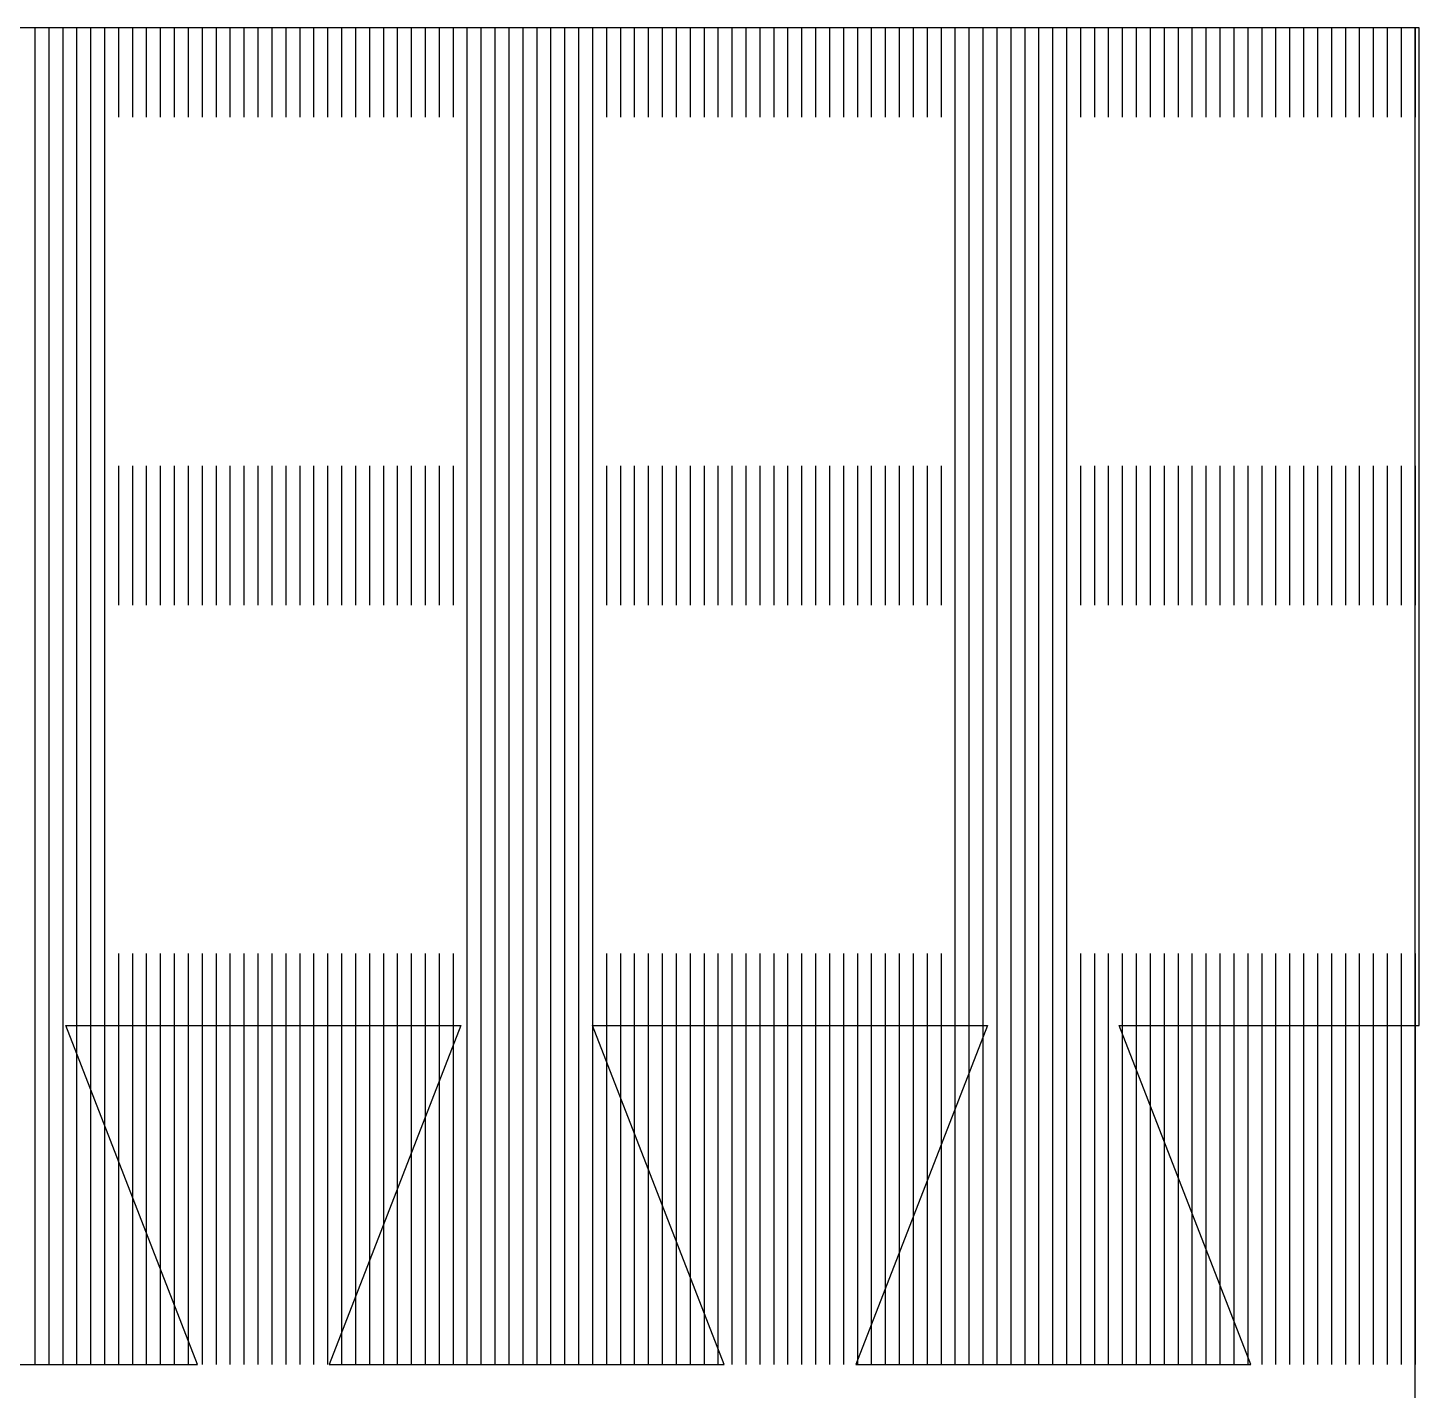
# Model space of a CAD drawing. Header units: millimetres. Extents: x -155 to -21, y -38 to 37.
# Drawn here: x -40.62 to -20.66, y 17.66 to 37.2 of the extents above; entities that cross this region are included whole.
import ezdxf

# ---------------------------------------------------------------- set-up
doc = ezdxf.new("R2010")
doc.units = ezdxf.units.MM
doc.layers.add('Layer 06', color=172, linetype='Continuous', true_color=0x0000bf)
doc.layers.add('默认', color=18, linetype='Continuous', true_color=0x000000)

msp = doc.modelspace()

# ---------------------------------------------------------------- linework, layer by layer
at = {"layer": 'Layer 06'}
for points in [[(-20.724, -37.799), (-20.724, 37.201), (-154.524, 37.201), (-154.524, -37.799)], [(-20.724, -37.799), (-20.724, 37.201), (-154.524, 37.201), (-154.524, -37.799)], [(-20.724, -37.799), (-20.724, 37.201), (-154.524, 37.201), (-154.524, -37.799)], [(-20.724, -37.799), (-20.724, 37.201), (-154.524, 37.201), (-154.524, -37.799)], [(-20.724, -37.799), (-20.724, 37.201), (-154.524, 37.201), (-154.524, -37.799)], [(-20.724, -37.799), (-20.724, 37.201), (-154.524, 37.201), (-154.524, -37.799)], [(-20.724, -37.799), (-20.724, 37.201), (-154.524, 37.201), (-154.524, -37.799)], [(-20.724, -37.799), (-20.724, 37.201), (-154.524, 37.201), (-154.524, -37.799)], [(-20.724, -37.799), (-20.724, 37.201), (-154.524, 37.201), (-154.524, -37.799)], [(-20.724, -37.799), (-20.724, 37.201), (-154.524, 37.201), (-154.524, -37.799)], [(-20.724, -37.799), (-20.724, 37.201), (-154.524, 37.201), (-154.524, -37.799)], [(-20.724, -37.799), (-20.724, 37.201), (-154.524, 37.201), (-154.524, -37.799)], [(-20.724, -37.799), (-20.724, 37.201), (-154.524, 37.201), (-154.524, -37.799)], [(-20.724, -37.799), (-20.724, 37.201), (-154.524, 37.201), (-154.524, -37.799)], [(-20.724, -37.799), (-20.724, 37.201), (-154.524, 37.201), (-154.524, -37.799)], [(-20.724, -37.799), (-20.724, 37.201), (-154.524, 37.201), (-154.524, -37.799)], [(-20.724, -37.799), (-20.724, 37.201), (-154.524, 37.201), (-154.524, -37.799)], [(-20.724, -37.799), (-20.724, 37.201), (-154.524, 37.201), (-154.524, -37.799)], [(-20.724, -37.799), (-20.724, 37.201), (-154.524, 37.201), (-154.524, -37.799)], [(-20.724, -37.799), (-20.724, 37.201), (-154.524, 37.201), (-154.524, -37.799)], [(-20.724, -37.799), (-20.724, 37.201), (-154.524, 37.201), (-154.524, -37.799)], [(-20.724, -37.799), (-20.724, 37.201), (-154.524, 37.201), (-154.524, -37.799)], [(-20.724, -37.799), (-20.724, 37.201), (-154.524, 37.201), (-154.524, -37.799)], [(-20.724, -37.799), (-20.724, 37.201), (-154.524, 37.201), (-154.524, -37.799)], [(-20.724, -37.799), (-20.724, 37.201), (-154.524, 37.201), (-154.524, -37.799)], [(-20.724, -37.799), (-20.724, 37.201), (-154.524, 37.201), (-154.524, -37.799)], [(-20.724, -37.799), (-20.724, 37.201), (-154.524, 37.201), (-154.524, -37.799)], [(-20.724, -37.799), (-20.724, 37.201), (-154.524, 37.201), (-154.524, -37.799)], [(-20.724, -37.799), (-20.724, 37.201), (-154.524, 37.201), (-154.524, -37.799)], [(-20.724, -37.799), (-20.724, 37.201), (-154.524, 37.201), (-154.524, -37.799)], [(-20.724, -37.799), (-20.724, 37.201), (-154.524, 37.201), (-154.524, -37.799)], [(-20.724, -37.799), (-20.724, 37.201), (-154.524, 37.201), (-154.524, -37.799)], [(-20.724, -37.799), (-20.724, 37.201), (-154.524, 37.201), (-154.524, -37.799)], [(-20.724, -37.799), (-20.724, 37.201), (-154.524, 37.201), (-154.524, -37.799)], [(-20.724, -37.799), (-20.724, 37.201), (-154.524, 37.201), (-154.524, -37.799)], [(-20.724, -37.799), (-20.724, 37.201), (-154.524, 37.201), (-154.524, -37.799)], [(-20.724, -37.799), (-20.724, 37.201), (-154.524, 37.201), (-154.524, -37.799)], [(-20.724, -37.799), (-20.724, 37.201), (-154.524, 37.201), (-154.524, -37.799)], [(-20.724, -37.799), (-20.724, 37.201), (-154.524, 37.201), (-154.524, -37.799)], [(-20.724, -37.799), (-20.724, 37.201), (-154.524, 37.201), (-154.524, -37.799)], [(-20.724, -37.799), (-20.724, 37.201), (-154.524, 37.201), (-154.524, -37.799)], [(-20.724, -37.799), (-20.724, 37.201), (-154.524, 37.201), (-154.524, -37.799)], [(-20.724, -37.799), (-20.724, 37.201), (-154.524, 37.201), (-154.524, -37.799)], [(-20.724, -37.799), (-20.724, 37.201), (-154.524, 37.201), (-154.524, -37.799)], [(-20.724, -37.799), (-20.724, 37.201), (-154.524, 37.201), (-154.524, -37.799)], [(-20.724, -37.799), (-20.724, 37.201), (-154.524, 37.201), (-154.524, -37.799)], [(-20.665, 22.885), (-20.665, 37.201), (-60.53, 37.201), (-60.529, 22.885), (-57.081, 22.885), (-58.97, 18.024), (-53.303, 18.024), (-55.192, 22.885), (-49.525, 22.885), (-51.414, 18.024), (-45.747, 18.024), (-47.636, 22.885), (-41.969, 22.885), (-43.858, 18.024), (-38.191, 18.024), (-40.08, 22.885), (-34.413, 22.885), (-36.302, 18.024), (-30.635, 18.024), (-32.524, 22.885), (-26.857, 22.885), (-28.746, 18.024), (-23.079, 18.024), (-24.968, 22.885)], [(-20.665, 22.885), (-20.665, 37.201), (-60.53, 37.201), (-60.529, 22.885), (-57.081, 22.885), (-58.97, 18.024), (-53.303, 18.024), (-55.192, 22.885), (-49.525, 22.885), (-51.414, 18.024), (-45.747, 18.024), (-47.636, 22.885), (-41.969, 22.885), (-43.858, 18.024), (-38.191, 18.024), (-40.08, 22.885), (-34.413, 22.885), (-36.302, 18.024), (-30.635, 18.024), (-32.524, 22.885), (-26.857, 22.885), (-28.746, 18.024), (-23.079, 18.024), (-24.968, 22.885)], [(-20.665, 22.885), (-20.665, 37.201), (-60.53, 37.201), (-60.529, 22.885), (-57.081, 22.885), (-58.97, 18.024), (-53.303, 18.024), (-55.192, 22.885), (-49.525, 22.885), (-51.414, 18.024), (-45.747, 18.024), (-47.636, 22.885), (-41.969, 22.885), (-43.858, 18.024), (-38.191, 18.024), (-40.08, 22.885), (-34.413, 22.885), (-36.302, 18.024), (-30.635, 18.024), (-32.524, 22.885), (-26.857, 22.885), (-28.746, 18.024), (-23.079, 18.024), (-24.968, 22.885)], [(-20.665, 22.885), (-20.665, 37.201), (-60.53, 37.201), (-60.529, 22.885), (-57.081, 22.885), (-58.97, 18.024), (-53.303, 18.024), (-55.192, 22.885), (-49.525, 22.885), (-51.414, 18.024), (-45.747, 18.024), (-47.636, 22.885), (-41.969, 22.885), (-43.858, 18.024), (-38.191, 18.024), (-40.08, 22.885), (-34.413, 22.885), (-36.302, 18.024), (-30.635, 18.024), (-32.524, 22.885), (-26.857, 22.885), (-28.746, 18.024), (-23.079, 18.024), (-24.968, 22.885)], [(-20.665, 22.885), (-20.665, 37.201), (-60.53, 37.201), (-60.529, 22.885), (-57.081, 22.885), (-58.97, 18.024), (-53.303, 18.024), (-55.192, 22.885), (-49.525, 22.885), (-51.414, 18.024), (-45.747, 18.024), (-47.636, 22.885), (-41.969, 22.885), (-43.858, 18.024), (-38.191, 18.024), (-40.08, 22.885), (-34.413, 22.885), (-36.302, 18.024), (-30.635, 18.024), (-32.524, 22.885), (-26.857, 22.885), (-28.746, 18.024), (-23.079, 18.024), (-24.968, 22.885)], [(-20.665, 22.885), (-20.665, 37.201), (-60.53, 37.201), (-60.529, 22.885), (-57.081, 22.885), (-58.97, 18.024), (-53.303, 18.024), (-55.192, 22.885), (-49.525, 22.885), (-51.414, 18.024), (-45.747, 18.024), (-47.636, 22.885), (-41.969, 22.885), (-43.858, 18.024), (-38.191, 18.024), (-40.08, 22.885), (-34.413, 22.885), (-36.302, 18.024), (-30.635, 18.024), (-32.524, 22.885), (-26.857, 22.885), (-28.746, 18.024), (-23.079, 18.024), (-24.968, 22.885)], [(-20.665, 22.885), (-20.665, 37.201), (-60.53, 37.201), (-60.529, 22.885), (-57.081, 22.885), (-58.97, 18.024), (-53.303, 18.024), (-55.192, 22.885), (-49.525, 22.885), (-51.414, 18.024), (-45.747, 18.024), (-47.636, 22.885), (-41.969, 22.885), (-43.858, 18.024), (-38.191, 18.024), (-40.08, 22.885), (-34.413, 22.885), (-36.302, 18.024), (-30.635, 18.024), (-32.524, 22.885), (-26.857, 22.885), (-28.746, 18.024), (-23.079, 18.024), (-24.968, 22.885)], [(-20.665, 22.885), (-20.665, 37.201), (-60.53, 37.201), (-60.529, 22.885), (-57.081, 22.885), (-58.97, 18.024), (-53.303, 18.024), (-55.192, 22.885), (-49.525, 22.885), (-51.414, 18.024), (-45.747, 18.024), (-47.636, 22.885), (-41.969, 22.885), (-43.858, 18.024), (-38.191, 18.024), (-40.08, 22.885), (-34.413, 22.885), (-36.302, 18.024), (-30.635, 18.024), (-32.524, 22.885), (-26.857, 22.885), (-28.746, 18.024), (-23.079, 18.024), (-24.968, 22.885)], [(-20.665, 22.885), (-20.665, 37.201), (-60.53, 37.201), (-60.529, 22.885), (-57.081, 22.885), (-58.97, 18.024), (-53.303, 18.024), (-55.192, 22.885), (-49.525, 22.885), (-51.414, 18.024), (-45.747, 18.024), (-47.636, 22.885), (-41.969, 22.885), (-43.858, 18.024), (-38.191, 18.024), (-40.08, 22.885), (-34.413, 22.885), (-36.302, 18.024), (-30.635, 18.024), (-32.524, 22.885), (-26.857, 22.885), (-28.746, 18.024), (-23.079, 18.024), (-24.968, 22.885)], [(-20.665, 22.885), (-20.665, 37.201), (-60.53, 37.201), (-60.529, 22.885), (-57.081, 22.885), (-58.97, 18.024), (-53.303, 18.024), (-55.192, 22.885), (-49.525, 22.885), (-51.414, 18.024), (-45.747, 18.024), (-47.636, 22.885), (-41.969, 22.885), (-43.858, 18.024), (-38.191, 18.024), (-40.08, 22.885), (-34.413, 22.885), (-36.302, 18.024), (-30.635, 18.024), (-32.524, 22.885), (-26.857, 22.885), (-28.746, 18.024), (-23.079, 18.024), (-24.968, 22.885)], [(-20.665, 22.885), (-20.665, 37.201), (-60.53, 37.201), (-60.529, 22.885), (-57.081, 22.885), (-58.97, 18.024), (-53.303, 18.024), (-55.192, 22.885), (-49.525, 22.885), (-51.414, 18.024), (-45.747, 18.024), (-47.636, 22.885), (-41.969, 22.885), (-43.858, 18.024), (-38.191, 18.024), (-40.08, 22.885), (-34.413, 22.885), (-36.302, 18.024), (-30.635, 18.024), (-32.524, 22.885), (-26.857, 22.885), (-28.746, 18.024), (-23.079, 18.024), (-24.968, 22.885)], [(-20.665, 22.885), (-20.665, 37.201), (-60.53, 37.201), (-60.529, 22.885), (-57.081, 22.885), (-58.97, 18.024), (-53.303, 18.024), (-55.192, 22.885), (-49.525, 22.885), (-51.414, 18.024), (-45.747, 18.024), (-47.636, 22.885), (-41.969, 22.885), (-43.858, 18.024), (-38.191, 18.024), (-40.08, 22.885), (-34.413, 22.885), (-36.302, 18.024), (-30.635, 18.024), (-32.524, 22.885), (-26.857, 22.885), (-28.746, 18.024), (-23.079, 18.024), (-24.968, 22.885)], [(-20.665, 22.885), (-20.665, 37.201), (-60.53, 37.201), (-60.529, 22.885), (-57.081, 22.885), (-58.97, 18.024), (-53.303, 18.024), (-55.192, 22.885), (-49.525, 22.885), (-51.414, 18.024), (-45.747, 18.024), (-47.636, 22.885), (-41.969, 22.885), (-43.858, 18.024), (-38.191, 18.024), (-40.08, 22.885), (-34.413, 22.885), (-36.302, 18.024), (-30.635, 18.024), (-32.524, 22.885), (-26.857, 22.885), (-28.746, 18.024), (-23.079, 18.024), (-24.968, 22.885)], [(-20.665, 22.885), (-20.665, 37.201), (-60.53, 37.201), (-60.529, 22.885), (-57.081, 22.885), (-58.97, 18.024), (-53.303, 18.024), (-55.192, 22.885), (-49.525, 22.885), (-51.414, 18.024), (-45.747, 18.024), (-47.636, 22.885), (-41.969, 22.885), (-43.858, 18.024), (-38.191, 18.024), (-40.08, 22.885), (-34.413, 22.885), (-36.302, 18.024), (-30.635, 18.024), (-32.524, 22.885), (-26.857, 22.885), (-28.746, 18.024), (-23.079, 18.024), (-24.968, 22.885)], [(-20.665, 22.885), (-20.665, 37.201), (-60.53, 37.201), (-60.529, 22.885), (-57.081, 22.885), (-58.97, 18.024), (-53.303, 18.024), (-55.192, 22.885), (-49.525, 22.885), (-51.414, 18.024), (-45.747, 18.024), (-47.636, 22.885), (-41.969, 22.885), (-43.858, 18.024), (-38.191, 18.024), (-40.08, 22.885), (-34.413, 22.885), (-36.302, 18.024), (-30.635, 18.024), (-32.524, 22.885), (-26.857, 22.885), (-28.746, 18.024), (-23.079, 18.024), (-24.968, 22.885)], [(-20.665, 22.885), (-20.665, 37.201), (-60.53, 37.201), (-60.529, 22.885), (-57.081, 22.885), (-58.97, 18.024), (-53.303, 18.024), (-55.192, 22.885), (-49.525, 22.885), (-51.414, 18.024), (-45.747, 18.024), (-47.636, 22.885), (-41.969, 22.885), (-43.858, 18.024), (-38.191, 18.024), (-40.08, 22.885), (-34.413, 22.885), (-36.302, 18.024), (-30.635, 18.024), (-32.524, 22.885), (-26.857, 22.885), (-28.746, 18.024), (-23.079, 18.024), (-24.968, 22.885)], [(-20.665, 22.885), (-20.665, 37.201), (-60.53, 37.201), (-60.529, 22.885), (-57.081, 22.885), (-58.97, 18.024), (-53.303, 18.024), (-55.192, 22.885), (-49.525, 22.885), (-51.414, 18.024), (-45.747, 18.024), (-47.636, 22.885), (-41.969, 22.885), (-43.858, 18.024), (-38.191, 18.024), (-40.08, 22.885), (-34.413, 22.885), (-36.302, 18.024), (-30.635, 18.024), (-32.524, 22.885), (-26.857, 22.885), (-28.746, 18.024), (-23.079, 18.024), (-24.968, 22.885)], [(-20.665, 22.885), (-20.665, 37.201), (-60.53, 37.201), (-60.529, 22.885), (-57.081, 22.885), (-58.97, 18.024), (-53.303, 18.024), (-55.192, 22.885), (-49.525, 22.885), (-51.414, 18.024), (-45.747, 18.024), (-47.636, 22.885), (-41.969, 22.885), (-43.858, 18.024), (-38.191, 18.024), (-40.08, 22.885), (-34.413, 22.885), (-36.302, 18.024), (-30.635, 18.024), (-32.524, 22.885), (-26.857, 22.885), (-28.746, 18.024), (-23.079, 18.024), (-24.968, 22.885)], [(-20.665, 22.885), (-20.665, 37.201), (-60.53, 37.201), (-60.529, 22.885), (-57.081, 22.885), (-58.97, 18.024), (-53.303, 18.024), (-55.192, 22.885), (-49.525, 22.885), (-51.414, 18.024), (-45.747, 18.024), (-47.636, 22.885), (-41.969, 22.885), (-43.858, 18.024), (-38.191, 18.024), (-40.08, 22.885), (-34.413, 22.885), (-36.302, 18.024), (-30.635, 18.024), (-32.524, 22.885), (-26.857, 22.885), (-28.746, 18.024), (-23.079, 18.024), (-24.968, 22.885)], [(-20.665, 22.885), (-20.665, 37.201), (-60.53, 37.201), (-60.529, 22.885), (-57.081, 22.885), (-58.97, 18.024), (-53.303, 18.024), (-55.192, 22.885), (-49.525, 22.885), (-51.414, 18.024), (-45.747, 18.024), (-47.636, 22.885), (-41.969, 22.885), (-43.858, 18.024), (-38.191, 18.024), (-40.08, 22.885), (-34.413, 22.885), (-36.302, 18.024), (-30.635, 18.024), (-32.524, 22.885), (-26.857, 22.885), (-28.746, 18.024), (-23.079, 18.024), (-24.968, 22.885)], [(-20.665, 22.885), (-20.665, 37.201), (-60.53, 37.201), (-60.529, 22.885), (-57.081, 22.885), (-58.97, 18.024), (-53.303, 18.024), (-55.192, 22.885), (-49.525, 22.885), (-51.414, 18.024), (-45.747, 18.024), (-47.636, 22.885), (-41.969, 22.885), (-43.858, 18.024), (-38.191, 18.024), (-40.08, 22.885), (-34.413, 22.885), (-36.302, 18.024), (-30.635, 18.024), (-32.524, 22.885), (-26.857, 22.885), (-28.746, 18.024), (-23.079, 18.024), (-24.968, 22.885)], [(-20.665, 22.885), (-20.665, 37.201), (-60.53, 37.201), (-60.529, 22.885), (-57.081, 22.885), (-58.97, 18.024), (-53.303, 18.024), (-55.192, 22.885), (-49.525, 22.885), (-51.414, 18.024), (-45.747, 18.024), (-47.636, 22.885), (-41.969, 22.885), (-43.858, 18.024), (-38.191, 18.024), (-40.08, 22.885), (-34.413, 22.885), (-36.302, 18.024), (-30.635, 18.024), (-32.524, 22.885), (-26.857, 22.885), (-28.746, 18.024), (-23.079, 18.024), (-24.968, 22.885)], [(-20.665, 22.885), (-20.665, 37.201), (-60.53, 37.201), (-60.529, 22.885), (-57.081, 22.885), (-58.97, 18.024), (-53.303, 18.024), (-55.192, 22.885), (-49.525, 22.885), (-51.414, 18.024), (-45.747, 18.024), (-47.636, 22.885), (-41.969, 22.885), (-43.858, 18.024), (-38.191, 18.024), (-40.08, 22.885), (-34.413, 22.885), (-36.302, 18.024), (-30.635, 18.024), (-32.524, 22.885), (-26.857, 22.885), (-28.746, 18.024), (-23.079, 18.024), (-24.968, 22.885)], [(-20.665, 22.885), (-20.665, 37.201), (-60.53, 37.201), (-60.529, 22.885), (-57.081, 22.885), (-58.97, 18.024), (-53.303, 18.024), (-55.192, 22.885), (-49.525, 22.885), (-51.414, 18.024), (-45.747, 18.024), (-47.636, 22.885), (-41.969, 22.885), (-43.858, 18.024), (-38.191, 18.024), (-40.08, 22.885), (-34.413, 22.885), (-36.302, 18.024), (-30.635, 18.024), (-32.524, 22.885), (-26.857, 22.885), (-28.746, 18.024), (-23.079, 18.024), (-24.968, 22.885)], [(-20.665, 22.885), (-20.665, 37.201), (-60.53, 37.201), (-60.529, 22.885), (-57.081, 22.885), (-58.97, 18.024), (-53.303, 18.024), (-55.192, 22.885), (-49.525, 22.885), (-51.414, 18.024), (-45.747, 18.024), (-47.636, 22.885), (-41.969, 22.885), (-43.858, 18.024), (-38.191, 18.024), (-40.08, 22.885), (-34.413, 22.885), (-36.302, 18.024), (-30.635, 18.024), (-32.524, 22.885), (-26.857, 22.885), (-28.746, 18.024), (-23.079, 18.024), (-24.968, 22.885)], [(-20.665, 22.885), (-20.665, 37.201), (-60.53, 37.201), (-60.529, 22.885), (-57.081, 22.885), (-58.97, 18.024), (-53.303, 18.024), (-55.192, 22.885), (-49.525, 22.885), (-51.414, 18.024), (-45.747, 18.024), (-47.636, 22.885), (-41.969, 22.885), (-43.858, 18.024), (-38.191, 18.024), (-40.08, 22.885), (-34.413, 22.885), (-36.302, 18.024), (-30.635, 18.024), (-32.524, 22.885), (-26.857, 22.885), (-28.746, 18.024), (-23.079, 18.024), (-24.968, 22.885)], [(-20.665, 22.885), (-20.665, 37.201), (-60.53, 37.201), (-60.529, 22.885), (-57.081, 22.885), (-58.97, 18.024), (-53.303, 18.024), (-55.192, 22.885), (-49.525, 22.885), (-51.414, 18.024), (-45.747, 18.024), (-47.636, 22.885), (-41.969, 22.885), (-43.858, 18.024), (-38.191, 18.024), (-40.08, 22.885), (-34.413, 22.885), (-36.302, 18.024), (-30.635, 18.024), (-32.524, 22.885), (-26.857, 22.885), (-28.746, 18.024), (-23.079, 18.024), (-24.968, 22.885)], [(-20.665, 22.885), (-20.665, 37.201), (-60.53, 37.201), (-60.529, 22.885), (-57.081, 22.885), (-58.97, 18.024), (-53.303, 18.024), (-55.192, 22.885), (-49.525, 22.885), (-51.414, 18.024), (-45.747, 18.024), (-47.636, 22.885), (-41.969, 22.885), (-43.858, 18.024), (-38.191, 18.024), (-40.08, 22.885), (-34.413, 22.885), (-36.302, 18.024), (-30.635, 18.024), (-32.524, 22.885), (-26.857, 22.885), (-28.746, 18.024), (-23.079, 18.024), (-24.968, 22.885)], [(-20.665, 22.885), (-20.665, 37.201), (-60.53, 37.201), (-60.529, 22.885), (-57.081, 22.885), (-58.97, 18.024), (-53.303, 18.024), (-55.192, 22.885), (-49.525, 22.885), (-51.414, 18.024), (-45.747, 18.024), (-47.636, 22.885), (-41.969, 22.885), (-43.858, 18.024), (-38.191, 18.024), (-40.08, 22.885), (-34.413, 22.885), (-36.302, 18.024), (-30.635, 18.024), (-32.524, 22.885), (-26.857, 22.885), (-28.746, 18.024), (-23.079, 18.024), (-24.968, 22.885)], [(-20.665, 22.885), (-20.665, 37.201), (-60.53, 37.201), (-60.529, 22.885), (-57.081, 22.885), (-58.97, 18.024), (-53.303, 18.024), (-55.192, 22.885), (-49.525, 22.885), (-51.414, 18.024), (-45.747, 18.024), (-47.636, 22.885), (-41.969, 22.885), (-43.858, 18.024), (-38.191, 18.024), (-40.08, 22.885), (-34.413, 22.885), (-36.302, 18.024), (-30.635, 18.024), (-32.524, 22.885), (-26.857, 22.885), (-28.746, 18.024), (-23.079, 18.024), (-24.968, 22.885)], [(-20.665, 22.885), (-20.665, 37.201), (-60.53, 37.201), (-60.529, 22.885), (-57.081, 22.885), (-58.97, 18.024), (-53.303, 18.024), (-55.192, 22.885), (-49.525, 22.885), (-51.414, 18.024), (-45.747, 18.024), (-47.636, 22.885), (-41.969, 22.885), (-43.858, 18.024), (-38.191, 18.024), (-40.08, 22.885), (-34.413, 22.885), (-36.302, 18.024), (-30.635, 18.024), (-32.524, 22.885), (-26.857, 22.885), (-28.746, 18.024), (-23.079, 18.024), (-24.968, 22.885)], [(-20.665, 22.885), (-20.665, 37.201), (-60.53, 37.201), (-60.529, 22.885), (-57.081, 22.885), (-58.97, 18.024), (-53.303, 18.024), (-55.192, 22.885), (-49.525, 22.885), (-51.414, 18.024), (-45.747, 18.024), (-47.636, 22.885), (-41.969, 22.885), (-43.858, 18.024), (-38.191, 18.024), (-40.08, 22.885), (-34.413, 22.885), (-36.302, 18.024), (-30.635, 18.024), (-32.524, 22.885), (-26.857, 22.885), (-28.746, 18.024), (-23.079, 18.024), (-24.968, 22.885)], [(-20.665, 22.885), (-20.665, 37.201), (-60.53, 37.201), (-60.529, 22.885), (-57.081, 22.885), (-58.97, 18.024), (-53.303, 18.024), (-55.192, 22.885), (-49.525, 22.885), (-51.414, 18.024), (-45.747, 18.024), (-47.636, 22.885), (-41.969, 22.885), (-43.858, 18.024), (-38.191, 18.024), (-40.08, 22.885), (-34.413, 22.885), (-36.302, 18.024), (-30.635, 18.024), (-32.524, 22.885), (-26.857, 22.885), (-28.746, 18.024), (-23.079, 18.024), (-24.968, 22.885)], [(-20.665, 22.885), (-20.665, 37.201), (-60.53, 37.201), (-60.529, 22.885), (-57.081, 22.885), (-58.97, 18.024), (-53.303, 18.024), (-55.192, 22.885), (-49.525, 22.885), (-51.414, 18.024), (-45.747, 18.024), (-47.636, 22.885), (-41.969, 22.885), (-43.858, 18.024), (-38.191, 18.024), (-40.08, 22.885), (-34.413, 22.885), (-36.302, 18.024), (-30.635, 18.024), (-32.524, 22.885), (-26.857, 22.885), (-28.746, 18.024), (-23.079, 18.024), (-24.968, 22.885)], [(-20.665, 22.885), (-20.665, 37.201), (-60.53, 37.201), (-60.529, 22.885), (-57.081, 22.885), (-58.97, 18.024), (-53.303, 18.024), (-55.192, 22.885), (-49.525, 22.885), (-51.414, 18.024), (-45.747, 18.024), (-47.636, 22.885), (-41.969, 22.885), (-43.858, 18.024), (-38.191, 18.024), (-40.08, 22.885), (-34.413, 22.885), (-36.302, 18.024), (-30.635, 18.024), (-32.524, 22.885), (-26.857, 22.885), (-28.746, 18.024), (-23.079, 18.024), (-24.968, 22.885)], [(-20.665, 22.885), (-20.665, 37.201), (-60.53, 37.201), (-60.529, 22.885), (-57.081, 22.885), (-58.97, 18.024), (-53.303, 18.024), (-55.192, 22.885), (-49.525, 22.885), (-51.414, 18.024), (-45.747, 18.024), (-47.636, 22.885), (-41.969, 22.885), (-43.858, 18.024), (-38.191, 18.024), (-40.08, 22.885), (-34.413, 22.885), (-36.302, 18.024), (-30.635, 18.024), (-32.524, 22.885), (-26.857, 22.885), (-28.746, 18.024), (-23.079, 18.024), (-24.968, 22.885)], [(-20.665, 22.885), (-20.665, 37.201), (-60.53, 37.201), (-60.529, 22.885), (-57.081, 22.885), (-58.97, 18.024), (-53.303, 18.024), (-55.192, 22.885), (-49.525, 22.885), (-51.414, 18.024), (-45.747, 18.024), (-47.636, 22.885), (-41.969, 22.885), (-43.858, 18.024), (-38.191, 18.024), (-40.08, 22.885), (-34.413, 22.885), (-36.302, 18.024), (-30.635, 18.024), (-32.524, 22.885), (-26.857, 22.885), (-28.746, 18.024), (-23.079, 18.024), (-24.968, 22.885)], [(-20.665, 22.885), (-20.665, 37.201), (-60.53, 37.201), (-60.529, 22.885), (-57.081, 22.885), (-58.97, 18.024), (-53.303, 18.024), (-55.192, 22.885), (-49.525, 22.885), (-51.414, 18.024), (-45.747, 18.024), (-47.636, 22.885), (-41.969, 22.885), (-43.858, 18.024), (-38.191, 18.024), (-40.08, 22.885), (-34.413, 22.885), (-36.302, 18.024), (-30.635, 18.024), (-32.524, 22.885), (-26.857, 22.885), (-28.746, 18.024), (-23.079, 18.024), (-24.968, 22.885)], [(-20.665, 22.885), (-20.665, 37.201), (-60.53, 37.201), (-60.529, 22.885), (-57.081, 22.885), (-58.97, 18.024), (-53.303, 18.024), (-55.192, 22.885), (-49.525, 22.885), (-51.414, 18.024), (-45.747, 18.024), (-47.636, 22.885), (-41.969, 22.885), (-43.858, 18.024), (-38.191, 18.024), (-40.08, 22.885), (-34.413, 22.885), (-36.302, 18.024), (-30.635, 18.024), (-32.524, 22.885), (-26.857, 22.885), (-28.746, 18.024), (-23.079, 18.024), (-24.968, 22.885)], [(-20.665, 22.885), (-20.665, 37.201), (-60.53, 37.201), (-60.529, 22.885), (-57.081, 22.885), (-58.97, 18.024), (-53.303, 18.024), (-55.192, 22.885), (-49.525, 22.885), (-51.414, 18.024), (-45.747, 18.024), (-47.636, 22.885), (-41.969, 22.885), (-43.858, 18.024), (-38.191, 18.024), (-40.08, 22.885), (-34.413, 22.885), (-36.302, 18.024), (-30.635, 18.024), (-32.524, 22.885), (-26.857, 22.885), (-28.746, 18.024), (-23.079, 18.024), (-24.968, 22.885)], [(-20.665, 22.885), (-20.665, 37.201), (-60.53, 37.201), (-60.529, 22.885), (-57.081, 22.885), (-58.97, 18.024), (-53.303, 18.024), (-55.192, 22.885), (-49.525, 22.885), (-51.414, 18.024), (-45.747, 18.024), (-47.636, 22.885), (-41.969, 22.885), (-43.858, 18.024), (-38.191, 18.024), (-40.08, 22.885), (-34.413, 22.885), (-36.302, 18.024), (-30.635, 18.024), (-32.524, 22.885), (-26.857, 22.885), (-28.746, 18.024), (-23.079, 18.024), (-24.968, 22.885)], [(-20.665, 22.885), (-20.665, 37.201), (-60.53, 37.201), (-60.529, 22.885), (-57.081, 22.885), (-58.97, 18.024), (-53.303, 18.024), (-55.192, 22.885), (-49.525, 22.885), (-51.414, 18.024), (-45.747, 18.024), (-47.636, 22.885), (-41.969, 22.885), (-43.858, 18.024), (-38.191, 18.024), (-40.08, 22.885), (-34.413, 22.885), (-36.302, 18.024), (-30.635, 18.024), (-32.524, 22.885), (-26.857, 22.885), (-28.746, 18.024), (-23.079, 18.024), (-24.968, 22.885)], [(-20.665, 22.885), (-20.665, 37.201), (-60.53, 37.201), (-60.529, 22.885), (-57.081, 22.885), (-58.97, 18.024), (-53.303, 18.024), (-55.192, 22.885), (-49.525, 22.885), (-51.414, 18.024), (-45.747, 18.024), (-47.636, 22.885), (-41.969, 22.885), (-43.858, 18.024), (-38.191, 18.024), (-40.08, 22.885), (-34.413, 22.885), (-36.302, 18.024), (-30.635, 18.024), (-32.524, 22.885), (-26.857, 22.885), (-28.746, 18.024), (-23.079, 18.024), (-24.968, 22.885)], [(-20.665, 22.885), (-20.665, 37.201), (-60.53, 37.201), (-60.529, 22.885), (-57.081, 22.885), (-58.97, 18.024), (-53.303, 18.024), (-55.192, 22.885), (-49.525, 22.885), (-51.414, 18.024), (-45.747, 18.024), (-47.636, 22.885), (-41.969, 22.885), (-43.858, 18.024), (-38.191, 18.024), (-40.08, 22.885), (-34.413, 22.885), (-36.302, 18.024), (-30.635, 18.024), (-32.524, 22.885), (-26.857, 22.885), (-28.746, 18.024), (-23.079, 18.024), (-24.968, 22.885)]]:
    msp.add_lwpolyline(points, close=True, dxfattribs=at)
for points in [[(-40.524, 37.201), (-40.524, 18.024)], [(-40.524, 37.201), (-40.524, 18.024)], [(-40.324, 37.201), (-40.324, 18.024)], [(-40.324, 37.201), (-40.324, 18.024)], [(-40.124, 37.201), (-40.124, 18.024)], [(-40.124, 37.201), (-40.124, 18.024)], [(-39.924, 37.201), (-39.924, 18.024)], [(-39.924, 37.201), (-39.924, 18.024)], [(-39.724, 37.201), (-39.724, 18.024)], [(-39.724, 37.201), (-39.724, 18.024)], [(-39.524, 37.201), (-39.524, 18.024)], [(-39.524, 37.201), (-39.524, 18.024)], [(-39.324, 37.201), (-39.324, 35.919)], [(-39.324, 37.201), (-39.324, 35.919)], [(-39.124, 37.201), (-39.124, 35.919)], [(-39.124, 37.201), (-39.124, 35.919)], [(-38.924, 37.201), (-38.924, 35.919)], [(-38.924, 37.201), (-38.924, 35.919)], [(-38.724, 37.201), (-38.724, 35.919)], [(-38.724, 37.201), (-38.724, 35.919)], [(-38.524, 37.201), (-38.524, 35.919)], [(-38.524, 37.201), (-38.524, 35.919)], [(-38.324, 37.201), (-38.324, 35.919)], [(-38.324, 37.201), (-38.324, 35.919)], [(-38.124, 37.201), (-38.124, 35.919)], [(-38.124, 37.201), (-38.124, 35.919)], [(-37.924, 37.201), (-37.924, 35.919)], [(-37.924, 37.201), (-37.924, 35.919)], [(-37.724, 37.201), (-37.724, 35.919)], [(-37.724, 37.201), (-37.724, 35.919)], [(-37.524, 37.201), (-37.524, 35.919)], [(-37.524, 37.201), (-37.524, 35.919)], [(-37.324, 37.201), (-37.324, 35.919)], [(-37.324, 37.201), (-37.324, 35.919)], [(-37.124, 37.201), (-37.124, 35.919)], [(-37.124, 37.201), (-37.124, 35.919)], [(-36.924, 37.201), (-36.924, 35.919)], [(-36.924, 37.201), (-36.924, 35.919)], [(-36.724, 37.201), (-36.724, 35.919)], [(-36.724, 37.201), (-36.724, 35.919)], [(-36.524, 37.201), (-36.524, 35.919)], [(-36.524, 37.201), (-36.524, 35.919)], [(-36.324, 37.201), (-36.324, 35.919)], [(-36.324, 37.201), (-36.324, 35.919)], [(-36.124, 37.201), (-36.124, 35.919)], [(-36.124, 37.201), (-36.124, 35.919)], [(-35.924, 37.201), (-35.924, 35.919)], [(-35.924, 37.201), (-35.924, 35.919)], [(-35.724, 37.201), (-35.724, 35.919)], [(-35.724, 37.201), (-35.724, 35.919)], [(-35.524, 37.201), (-35.524, 35.919)], [(-35.524, 37.201), (-35.524, 35.919)], [(-35.324, 37.201), (-35.324, 35.919)], [(-35.324, 37.201), (-35.324, 35.919)], [(-35.124, 37.201), (-35.124, 35.919)], [(-35.124, 37.201), (-35.124, 35.919)], [(-34.924, 37.201), (-34.924, 35.919)], [(-34.924, 37.201), (-34.924, 35.919)], [(-34.724, 37.201), (-34.724, 35.919)], [(-34.724, 37.201), (-34.724, 35.919)], [(-34.524, 37.201), (-34.524, 35.919)], [(-34.524, 37.201), (-34.524, 35.919)], [(-34.324, 37.201), (-34.324, 18.024)], [(-34.324, 37.201), (-34.324, 18.024)], [(-34.124, 37.201), (-34.124, 18.024)], [(-34.124, 37.201), (-34.124, 18.024)], [(-33.924, 37.201), (-33.924, 18.024)], [(-33.924, 37.201), (-33.924, 18.024)], [(-33.724, 37.201), (-33.724, 18.024)], [(-33.724, 37.201), (-33.724, 18.024)], [(-33.524, 37.201), (-33.524, 18.024)], [(-33.524, 37.201), (-33.524, 18.024)], [(-33.324, 37.201), (-33.324, 18.024)], [(-33.324, 37.201), (-33.324, 18.024)], [(-33.124, 37.201), (-33.124, 18.024)], [(-33.124, 37.201), (-33.124, 18.024)], [(-32.924, 37.201), (-32.924, 18.024)], [(-32.924, 37.201), (-32.924, 18.024)], [(-32.724, 37.201), (-32.724, 18.024)], [(-32.724, 37.201), (-32.724, 18.024)], [(-32.524, 37.201), (-32.524, 18.024)], [(-32.524, 37.201), (-32.524, 18.024)], [(-32.324, 37.201), (-32.324, 35.919)], [(-32.324, 37.201), (-32.324, 35.919)], [(-32.124, 37.201), (-32.124, 35.919)], [(-32.124, 37.201), (-32.124, 35.919)], [(-31.924, 37.201), (-31.924, 35.919)], [(-31.924, 37.201), (-31.924, 35.919)], [(-31.724, 37.201), (-31.724, 35.919)], [(-31.724, 37.201), (-31.724, 35.919)], [(-31.524, 37.201), (-31.524, 35.919)], [(-31.524, 37.201), (-31.524, 35.919)], [(-31.324, 37.201), (-31.324, 35.919)], [(-31.324, 37.201), (-31.324, 35.919)], [(-31.124, 37.201), (-31.124, 35.919)], [(-31.124, 37.201), (-31.124, 35.919)], [(-30.924, 37.201), (-30.924, 35.919)], [(-30.924, 37.201), (-30.924, 35.919)], [(-30.724, 37.201), (-30.724, 35.919)], [(-30.724, 37.201), (-30.724, 35.919)], [(-30.524, 37.201), (-30.524, 35.919)], [(-30.524, 37.201), (-30.524, 35.919)], [(-30.324, 37.201), (-30.324, 35.919)], [(-30.324, 37.201), (-30.324, 35.919)], [(-30.124, 37.201), (-30.124, 35.919)], [(-30.124, 37.201), (-30.124, 35.919)], [(-29.924, 37.201), (-29.924, 35.919)], [(-29.924, 37.201), (-29.924, 35.919)], [(-29.724, 37.201), (-29.724, 35.919)], [(-29.724, 37.201), (-29.724, 35.919)], [(-29.524, 37.201), (-29.524, 35.919)], [(-29.524, 37.201), (-29.524, 35.919)], [(-29.324, 37.201), (-29.324, 35.919)], [(-29.324, 37.201), (-29.324, 35.919)], [(-29.124, 37.201), (-29.124, 35.919)], [(-29.124, 37.201), (-29.124, 35.919)], [(-28.924, 37.201), (-28.924, 35.919)], [(-28.924, 37.201), (-28.924, 35.919)], [(-28.724, 37.201), (-28.724, 35.919)], [(-28.724, 37.201), (-28.724, 35.919)], [(-28.524, 37.201), (-28.524, 35.919)], [(-28.524, 37.201), (-28.524, 35.919)], [(-28.324, 37.201), (-28.324, 35.919)], [(-28.324, 37.201), (-28.324, 35.919)], [(-28.124, 37.201), (-28.124, 35.919)], [(-28.124, 37.201), (-28.124, 35.919)], [(-27.924, 37.201), (-27.924, 35.919)], [(-27.924, 37.201), (-27.924, 35.919)], [(-27.724, 37.201), (-27.724, 35.919)], [(-27.724, 37.201), (-27.724, 35.919)], [(-27.524, 37.201), (-27.524, 35.919)], [(-27.524, 37.201), (-27.524, 35.919)], [(-27.324, 37.201), (-27.324, 18.024)], [(-27.324, 37.201), (-27.324, 18.024)], [(-27.124, 37.201), (-27.124, 18.024)], [(-27.124, 37.201), (-27.124, 18.024)], [(-26.924, 37.201), (-26.924, 18.024)], [(-26.924, 37.201), (-26.924, 18.024)], [(-26.724, 37.201), (-26.724, 18.024)], [(-26.724, 37.201), (-26.724, 18.024)], [(-26.524, 37.201), (-26.524, 18.024)], [(-26.524, 37.201), (-26.524, 18.024)], [(-26.324, 37.201), (-26.324, 18.024)], [(-26.324, 37.201), (-26.324, 18.024)], [(-26.124, 37.201), (-26.124, 18.024)], [(-26.124, 37.201), (-26.124, 18.024)], [(-25.924, 37.201), (-25.924, 18.024)], [(-25.924, 37.201), (-25.924, 18.024)], [(-25.724, 37.201), (-25.724, 18.024)], [(-25.724, 37.201), (-25.724, 18.024)], [(-25.524, 37.201), (-25.524, 35.919)], [(-25.524, 37.201), (-25.524, 35.919)], [(-25.324, 37.201), (-25.324, 35.919)], [(-25.324, 37.201), (-25.324, 35.919)], [(-25.124, 37.201), (-25.124, 35.919)], [(-25.124, 37.201), (-25.124, 35.919)], [(-24.924, 37.201), (-24.924, 35.919)], [(-24.924, 37.201), (-24.924, 35.919)], [(-24.724, 37.201), (-24.724, 35.919)], [(-24.724, 37.201), (-24.724, 35.919)], [(-24.524, 37.201), (-24.524, 35.919)], [(-24.524, 37.201), (-24.524, 35.919)], [(-24.324, 37.201), (-24.324, 35.919)], [(-24.324, 37.201), (-24.324, 35.919)], [(-24.124, 37.201), (-24.124, 35.919)], [(-24.124, 37.201), (-24.124, 35.919)], [(-23.924, 37.201), (-23.924, 35.919)], [(-23.924, 37.201), (-23.924, 35.919)], [(-23.724, 37.201), (-23.724, 35.919)], [(-23.724, 37.201), (-23.724, 35.919)], [(-23.524, 37.201), (-23.524, 35.919)], [(-23.524, 37.201), (-23.524, 35.919)], [(-23.324, 37.201), (-23.324, 35.919)], [(-23.324, 37.201), (-23.324, 35.919)], [(-23.124, 37.201), (-23.124, 35.919)], [(-23.124, 37.201), (-23.124, 35.919)], [(-22.924, 37.201), (-22.924, 35.919)], [(-22.924, 37.201), (-22.924, 35.919)], [(-22.724, 37.201), (-22.724, 35.919)], [(-22.724, 37.201), (-22.724, 35.919)], [(-22.524, 37.201), (-22.524, 35.919)], [(-22.524, 37.201), (-22.524, 35.919)], [(-22.324, 37.201), (-22.324, 35.919)], [(-22.324, 37.201), (-22.324, 35.919)], [(-22.124, 37.201), (-22.124, 35.919)], [(-22.124, 37.201), (-22.124, 35.919)], [(-21.924, 37.201), (-21.924, 35.919)], [(-21.924, 37.201), (-21.924, 35.919)], [(-21.724, 37.201), (-21.724, 35.919)], [(-21.724, 37.201), (-21.724, 35.919)], [(-21.524, 37.201), (-21.524, 35.919)], [(-21.524, 37.201), (-21.524, 35.919)], [(-21.324, 37.201), (-21.324, 35.919)], [(-21.324, 37.201), (-21.324, 35.919)], [(-21.124, 37.201), (-21.124, 35.919)], [(-21.124, 37.201), (-21.124, 35.919)], [(-20.924, 37.201), (-20.924, 35.919)], [(-20.924, 37.201), (-20.924, 35.919)], [(-20.724, 37.201), (-20.724, 35.919)], [(-20.724, 37.201), (-20.724, 35.919)], [(-39.324, 30.919), (-39.324, 28.919)], [(-39.324, 30.919), (-39.324, 28.919)], [(-39.124, 30.919), (-39.124, 28.919)], [(-39.124, 30.919), (-39.124, 28.919)], [(-38.924, 30.919), (-38.924, 28.919)], [(-38.924, 30.919), (-38.924, 28.919)], [(-38.724, 30.919), (-38.724, 28.919)], [(-38.724, 30.919), (-38.724, 28.919)], [(-38.524, 30.919), (-38.524, 28.919)], [(-38.524, 30.919), (-38.524, 28.919)], [(-38.324, 30.919), (-38.324, 28.919)], [(-38.324, 30.919), (-38.324, 28.919)], [(-38.124, 30.919), (-38.124, 28.919)], [(-38.124, 30.919), (-38.124, 28.919)], [(-37.924, 30.919), (-37.924, 28.919)], [(-37.924, 30.919), (-37.924, 28.919)], [(-37.724, 30.919), (-37.724, 28.919)], [(-37.724, 30.919), (-37.724, 28.919)], [(-37.524, 30.919), (-37.524, 28.919)], [(-37.524, 30.919), (-37.524, 28.919)], [(-37.324, 30.919), (-37.324, 28.919)], [(-37.324, 30.919), (-37.324, 28.919)], [(-37.124, 30.919), (-37.124, 28.919)], [(-37.124, 30.919), (-37.124, 28.919)], [(-36.924, 30.919), (-36.924, 28.919)], [(-36.924, 30.919), (-36.924, 28.919)], [(-36.724, 30.919), (-36.724, 28.919)], [(-36.724, 30.919), (-36.724, 28.919)], [(-36.524, 30.919), (-36.524, 28.919)], [(-36.524, 30.919), (-36.524, 28.919)], [(-36.324, 30.919), (-36.324, 28.919)], [(-36.324, 30.919), (-36.324, 28.919)], [(-36.124, 30.919), (-36.124, 28.919)], [(-36.124, 30.919), (-36.124, 28.919)], [(-35.924, 30.919), (-35.924, 28.919)], [(-35.924, 30.919), (-35.924, 28.919)], [(-35.724, 30.919), (-35.724, 28.919)], [(-35.724, 30.919), (-35.724, 28.919)], [(-35.524, 30.919), (-35.524, 28.919)], [(-35.524, 30.919), (-35.524, 28.919)], [(-35.324, 30.919), (-35.324, 28.919)], [(-35.324, 30.919), (-35.324, 28.919)], [(-35.124, 30.919), (-35.124, 28.919)], [(-35.124, 30.919), (-35.124, 28.919)], [(-34.924, 30.919), (-34.924, 28.919)], [(-34.924, 30.919), (-34.924, 28.919)], [(-34.724, 30.919), (-34.724, 28.919)], [(-34.724, 30.919), (-34.724, 28.919)], [(-34.524, 30.919), (-34.524, 28.919)], [(-34.524, 30.919), (-34.524, 28.919)], [(-32.324, 30.919), (-32.324, 28.919)], [(-32.324, 30.919), (-32.324, 28.919)], [(-32.124, 30.919), (-32.124, 28.919)], [(-32.124, 30.919), (-32.124, 28.919)], [(-31.924, 30.919), (-31.924, 28.919)], [(-31.924, 30.919), (-31.924, 28.919)], [(-31.724, 30.919), (-31.724, 28.919)], [(-31.724, 30.919), (-31.724, 28.919)], [(-31.524, 30.919), (-31.524, 28.919)], [(-31.524, 30.919), (-31.524, 28.919)], [(-31.324, 30.919), (-31.324, 28.919)], [(-31.324, 30.919), (-31.324, 28.919)], [(-31.124, 30.919), (-31.124, 28.919)], [(-31.124, 30.919), (-31.124, 28.919)], [(-30.924, 30.919), (-30.924, 28.919)], [(-30.924, 30.919), (-30.924, 28.919)], [(-30.724, 30.919), (-30.724, 28.919)], [(-30.724, 30.919), (-30.724, 28.919)], [(-30.524, 30.919), (-30.524, 28.919)], [(-30.524, 30.919), (-30.524, 28.919)], [(-30.324, 30.919), (-30.324, 28.919)], [(-30.324, 30.919), (-30.324, 28.919)], [(-30.124, 30.919), (-30.124, 28.919)], [(-30.124, 30.919), (-30.124, 28.919)], [(-29.924, 30.919), (-29.924, 28.919)], [(-29.924, 30.919), (-29.924, 28.919)], [(-29.724, 30.919), (-29.724, 28.919)], [(-29.724, 30.919), (-29.724, 28.919)], [(-29.524, 30.919), (-29.524, 28.919)], [(-29.524, 30.919), (-29.524, 28.919)], [(-29.324, 30.919), (-29.324, 28.919)], [(-29.324, 30.919), (-29.324, 28.919)], [(-29.124, 30.919), (-29.124, 28.919)], [(-29.124, 30.919), (-29.124, 28.919)], [(-28.924, 30.919), (-28.924, 28.919)], [(-28.924, 30.919), (-28.924, 28.919)], [(-28.724, 30.919), (-28.724, 28.919)], [(-28.724, 30.919), (-28.724, 28.919)], [(-28.524, 30.919), (-28.524, 28.919)], [(-28.524, 30.919), (-28.524, 28.919)], [(-28.324, 30.919), (-28.324, 28.919)], [(-28.324, 30.919), (-28.324, 28.919)], [(-28.124, 30.919), (-28.124, 28.919)], [(-28.124, 30.919), (-28.124, 28.919)], [(-27.924, 30.919), (-27.924, 28.919)], [(-27.924, 30.919), (-27.924, 28.919)], [(-27.724, 30.919), (-27.724, 28.919)], [(-27.724, 30.919), (-27.724, 28.919)], [(-27.524, 30.919), (-27.524, 28.919)], [(-27.524, 30.919), (-27.524, 28.919)], [(-25.524, 30.919), (-25.524, 28.919)], [(-25.524, 30.919), (-25.524, 28.919)], [(-25.324, 30.919), (-25.324, 28.919)], [(-25.324, 30.919), (-25.324, 28.919)], [(-25.124, 30.919), (-25.124, 28.919)], [(-25.124, 30.919), (-25.124, 28.919)], [(-24.924, 30.919), (-24.924, 28.919)], [(-24.924, 30.919), (-24.924, 28.919)], [(-24.724, 30.919), (-24.724, 28.919)], [(-24.724, 30.919), (-24.724, 28.919)], [(-24.524, 30.919), (-24.524, 28.919)], [(-24.524, 30.919), (-24.524, 28.919)], [(-24.324, 30.919), (-24.324, 28.919)], [(-24.324, 30.919), (-24.324, 28.919)], [(-24.124, 30.919), (-24.124, 28.919)], [(-24.124, 30.919), (-24.124, 28.919)], [(-23.924, 30.919), (-23.924, 28.919)], [(-23.924, 30.919), (-23.924, 28.919)], [(-23.724, 30.919), (-23.724, 28.919)], [(-23.724, 30.919), (-23.724, 28.919)], [(-23.524, 30.919), (-23.524, 28.919)], [(-23.524, 30.919), (-23.524, 28.919)], [(-23.324, 30.919), (-23.324, 28.919)], [(-23.324, 30.919), (-23.324, 28.919)], [(-23.124, 30.919), (-23.124, 28.919)], [(-23.124, 30.919), (-23.124, 28.919)], [(-22.924, 30.919), (-22.924, 28.919)], [(-22.924, 30.919), (-22.924, 28.919)], [(-22.724, 30.919), (-22.724, 28.919)], [(-22.724, 30.919), (-22.724, 28.919)], [(-22.524, 30.919), (-22.524, 28.919)], [(-22.524, 30.919), (-22.524, 28.919)], [(-22.324, 30.919), (-22.324, 28.919)], [(-22.324, 30.919), (-22.324, 28.919)], [(-22.124, 30.919), (-22.124, 28.919)], [(-22.124, 30.919), (-22.124, 28.919)], [(-21.924, 30.919), (-21.924, 28.919)], [(-21.924, 30.919), (-21.924, 28.919)], [(-21.724, 30.919), (-21.724, 28.919)], [(-21.724, 30.919), (-21.724, 28.919)], [(-21.524, 30.919), (-21.524, 28.919)], [(-21.524, 30.919), (-21.524, 28.919)], [(-21.324, 30.919), (-21.324, 28.919)], [(-21.324, 30.919), (-21.324, 28.919)], [(-21.124, 30.919), (-21.124, 28.919)], [(-21.124, 30.919), (-21.124, 28.919)], [(-20.924, 30.919), (-20.924, 28.919)], [(-20.924, 30.919), (-20.924, 28.919)], [(-20.724, 30.919), (-20.724, 28.919)], [(-20.724, 30.919), (-20.724, 28.919)], [(-39.324, 23.919), (-39.324, 18.024)], [(-39.324, 23.919), (-39.324, 18.024)], [(-39.124, 23.919), (-39.124, 18.024)], [(-39.124, 23.919), (-39.124, 18.024)], [(-38.924, 23.919), (-38.924, 18.024)], [(-38.924, 23.919), (-38.924, 18.024)], [(-38.724, 23.919), (-38.724, 18.024)], [(-38.724, 23.919), (-38.724, 18.024)], [(-38.524, 23.919), (-38.524, 18.024)], [(-38.524, 23.919), (-38.524, 18.024)], [(-38.324, 23.919), (-38.324, 18.024)], [(-38.324, 23.919), (-38.324, 18.024)], [(-38.124, 23.919), (-38.124, 18.024)], [(-38.124, 23.919), (-38.124, 18.024)], [(-37.924, 23.919), (-37.924, 18.024)], [(-37.924, 23.919), (-37.924, 18.024)], [(-37.724, 23.919), (-37.724, 18.024)], [(-37.724, 23.919), (-37.724, 18.024)], [(-37.524, 23.919), (-37.524, 18.024)], [(-37.524, 23.919), (-37.524, 18.024)], [(-37.324, 23.919), (-37.324, 18.024)], [(-37.324, 23.919), (-37.324, 18.024)], [(-37.124, 23.919), (-37.124, 18.024)], [(-37.124, 23.919), (-37.124, 18.024)], [(-36.924, 23.919), (-36.924, 18.024)], [(-36.924, 23.919), (-36.924, 18.024)], [(-36.724, 23.919), (-36.724, 18.024)], [(-36.724, 23.919), (-36.724, 18.024)], [(-36.524, 23.919), (-36.524, 18.024)], [(-36.524, 23.919), (-36.524, 18.024)], [(-36.324, 23.919), (-36.324, 18.024)], [(-36.324, 23.919), (-36.324, 18.024)], [(-36.124, 23.919), (-36.124, 18.024)], [(-36.124, 23.919), (-36.124, 18.024)], [(-35.924, 23.919), (-35.924, 18.024)], [(-35.924, 23.919), (-35.924, 18.024)], [(-35.724, 23.919), (-35.724, 18.024)], [(-35.724, 23.919), (-35.724, 18.024)], [(-35.524, 23.919), (-35.524, 18.024)], [(-35.524, 23.919), (-35.524, 18.024)], [(-35.324, 23.919), (-35.324, 18.024)], [(-35.324, 23.919), (-35.324, 18.024)], [(-35.124, 23.919), (-35.124, 18.024)], [(-35.124, 23.919), (-35.124, 18.024)], [(-34.924, 23.919), (-34.924, 18.024)], [(-34.924, 23.919), (-34.924, 18.024)], [(-34.724, 23.919), (-34.724, 18.024)], [(-34.724, 23.919), (-34.724, 18.024)], [(-34.524, 23.919), (-34.524, 18.024)], [(-34.524, 23.919), (-34.524, 18.024)], [(-32.324, 23.919), (-32.324, 18.024)], [(-32.324, 23.919), (-32.324, 18.024)], [(-32.124, 23.919), (-32.124, 18.024)], [(-32.124, 23.919), (-32.124, 18.024)], [(-31.924, 23.919), (-31.924, 18.024)], [(-31.924, 23.919), (-31.924, 18.024)], [(-31.724, 23.919), (-31.724, 18.024)], [(-31.724, 23.919), (-31.724, 18.024)], [(-31.524, 23.919), (-31.524, 18.024)], [(-31.524, 23.919), (-31.524, 18.024)], [(-31.324, 23.919), (-31.324, 18.024)], [(-31.324, 23.919), (-31.324, 18.024)], [(-31.124, 23.919), (-31.124, 18.024)], [(-31.124, 23.919), (-31.124, 18.024)], [(-30.924, 23.919), (-30.924, 18.024)], [(-30.924, 23.919), (-30.924, 18.024)], [(-30.724, 23.919), (-30.724, 18.024)], [(-30.724, 23.919), (-30.724, 18.024)], [(-30.524, 23.919), (-30.524, 18.024)], [(-30.524, 23.919), (-30.524, 18.024)], [(-30.324, 23.919), (-30.324, 18.024)], [(-30.324, 23.919), (-30.324, 18.024)], [(-30.124, 23.919), (-30.124, 18.024)], [(-30.124, 23.919), (-30.124, 18.024)], [(-29.924, 23.919), (-29.924, 18.024)], [(-29.924, 23.919), (-29.924, 18.024)], [(-29.724, 23.919), (-29.724, 18.024)], [(-29.724, 23.919), (-29.724, 18.024)], [(-29.524, 23.919), (-29.524, 18.024)], [(-29.524, 23.919), (-29.524, 18.024)], [(-29.324, 23.919), (-29.324, 18.024)], [(-29.324, 23.919), (-29.324, 18.024)], [(-29.124, 23.919), (-29.124, 18.024)], [(-29.124, 23.919), (-29.124, 18.024)], [(-28.924, 23.919), (-28.924, 18.024)], [(-28.924, 23.919), (-28.924, 18.024)], [(-28.724, 23.919), (-28.724, 18.024)], [(-28.724, 23.919), (-28.724, 18.024)], [(-28.524, 23.919), (-28.524, 18.024)], [(-28.524, 23.919), (-28.524, 18.024)], [(-28.324, 23.919), (-28.324, 18.024)], [(-28.324, 23.919), (-28.324, 18.024)], [(-28.124, 23.919), (-28.124, 18.024)], [(-28.124, 23.919), (-28.124, 18.024)], [(-27.924, 23.919), (-27.924, 18.024)], [(-27.924, 23.919), (-27.924, 18.024)], [(-27.724, 23.919), (-27.724, 18.024)], [(-27.724, 23.919), (-27.724, 18.024)], [(-27.524, 23.919), (-27.524, 18.024)], [(-27.524, 23.919), (-27.524, 18.024)], [(-25.524, 23.919), (-25.524, 18.024)], [(-25.524, 23.919), (-25.524, 18.024)], [(-25.324, 23.919), (-25.324, 18.024)], [(-25.324, 23.919), (-25.324, 18.024)], [(-25.124, 23.919), (-25.124, 18.024)], [(-25.124, 23.919), (-25.124, 18.024)], [(-24.924, 23.919), (-24.924, 18.024)], [(-24.924, 23.919), (-24.924, 18.024)], [(-24.724, 23.919), (-24.724, 18.024)], [(-24.724, 23.919), (-24.724, 18.024)], [(-24.524, 23.919), (-24.524, 18.024)], [(-24.524, 23.919), (-24.524, 18.024)], [(-24.324, 23.919), (-24.324, 18.024)], [(-24.324, 23.919), (-24.324, 18.024)], [(-24.124, 23.919), (-24.124, 18.024)], [(-24.124, 23.919), (-24.124, 18.024)], [(-23.924, 23.919), (-23.924, 18.024)], [(-23.924, 23.919), (-23.924, 18.024)], [(-23.724, 23.919), (-23.724, 18.024)], [(-23.724, 23.919), (-23.724, 18.024)], [(-23.524, 23.919), (-23.524, 18.024)], [(-23.524, 23.919), (-23.524, 18.024)], [(-23.324, 23.919), (-23.324, 18.024)], [(-23.324, 23.919), (-23.324, 18.024)], [(-23.124, 23.919), (-23.124, 18.024)], [(-23.124, 23.919), (-23.124, 18.024)], [(-22.924, 23.919), (-22.924, 18.024)], [(-22.924, 23.919), (-22.924, 18.024)], [(-22.724, 23.919), (-22.724, 18.024)], [(-22.724, 23.919), (-22.724, 18.024)], [(-22.524, 23.919), (-22.524, 18.024)], [(-22.524, 23.919), (-22.524, 18.024)], [(-22.324, 23.919), (-22.324, 18.024)], [(-22.324, 23.919), (-22.324, 18.024)], [(-22.124, 23.919), (-22.124, 18.024)], [(-22.124, 23.919), (-22.124, 18.024)], [(-21.924, 23.919), (-21.924, 18.024)], [(-21.924, 23.919), (-21.924, 18.024)], [(-21.724, 23.919), (-21.724, 18.024)], [(-21.724, 23.919), (-21.724, 18.024)], [(-21.524, 23.919), (-21.524, 18.024)], [(-21.524, 23.919), (-21.524, 18.024)], [(-21.324, 23.919), (-21.324, 18.024)], [(-21.324, 23.919), (-21.324, 18.024)], [(-21.124, 23.919), (-21.124, 18.024)], [(-21.124, 23.919), (-21.124, 18.024)], [(-20.924, 23.919), (-20.924, 18.024)], [(-20.924, 23.919), (-20.924, 18.024)], [(-20.724, 23.919), (-20.724, 18.024)], [(-20.724, 23.919), (-20.724, 18.024)]]:
    msp.add_lwpolyline(points, dxfattribs=at)
at = {"layer": '默认'}
msp.add_lwpolyline([(-20.665, 22.885), (-20.665, 37.201), (-60.53, 37.201), (-60.529, 22.885), (-57.081, 22.885), (-58.97, 18.024), (-53.303, 18.024), (-55.192, 22.885), (-49.525, 22.885), (-51.414, 18.024), (-45.747, 18.024), (-47.636, 22.885), (-41.969, 22.885), (-43.858, 18.024), (-38.191, 18.024), (-40.08, 22.885), (-34.413, 22.885), (-36.302, 18.024), (-30.635, 18.024), (-32.524, 22.885), (-26.857, 22.885), (-28.746, 18.024), (-23.079, 18.024), (-24.968, 22.885)], close=True, dxfattribs=at)

doc.saveas('drawing.dxf')
